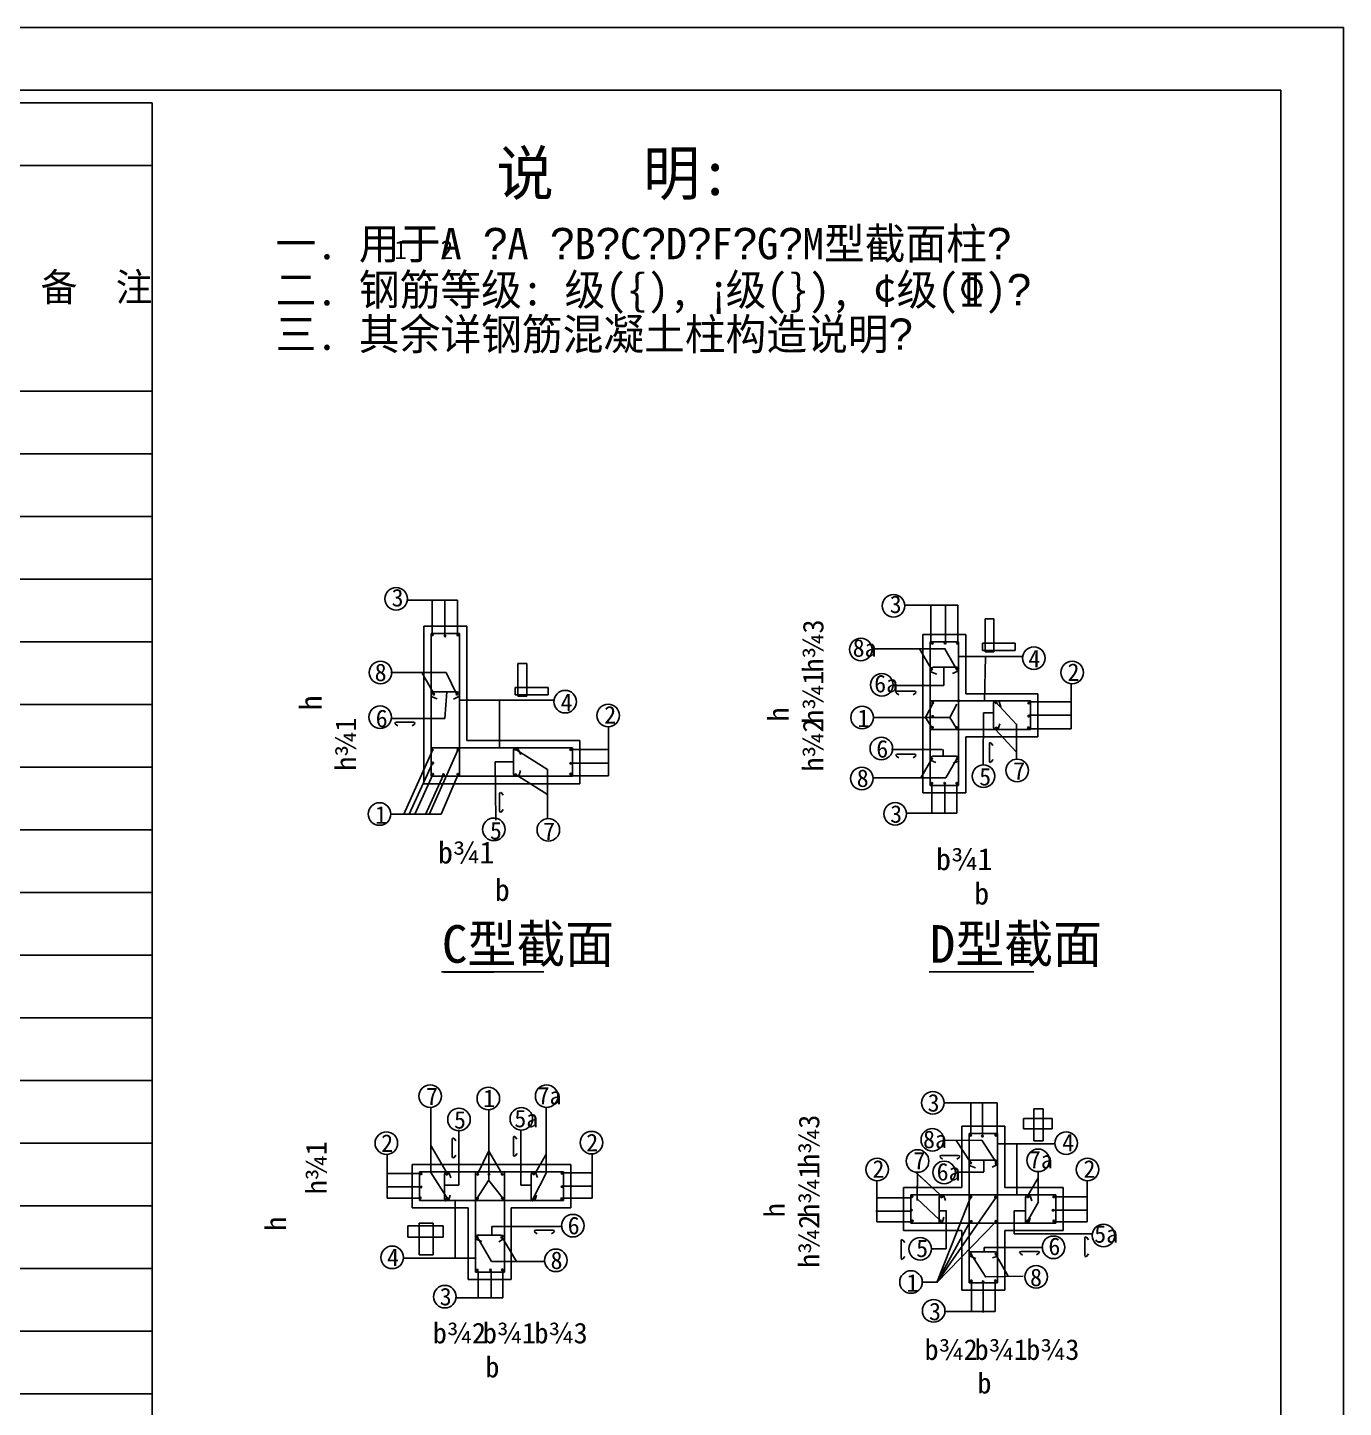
# Model space of a CAD drawing. Header units: metres. Extents: x 2966 to 62366, y 6132 to 48032.
# Drawn here: x 41371 to 62366, y 26017 to 48032 of the extents above; entities that cross this region are included whole.
import ezdxf

# ---------------------------------------------------------------- set-up
doc = ezdxf.new("R2010")
doc.units = ezdxf.units.M
for name, color, linetype in [('8', 7, 'Continuous'), ('BIAO', 3, 'Continuous'), ('DIM', 1, 'Continuous'), ('S-BAR', 1, 'Continuous'), ('S-THIN', 3, 'Continuous'), ('S-TXT', 7, 'Continuous'), ('TEXT', 2, 'Continuous'), ('TK', 7, 'Continuous'), ('Z', 4, 'Continuous')]:
    doc.layers.add(name, color=color, linetype=linetype)

msp = doc.modelspace()

# ---------------------------------------------------------------- linework, layer by layer
at = {"layer": '8'}
for p, q in [((56223.7, 37996.35), (57263.33, 37996.35)), ((56223.7, 37996.35), (57263.33, 37996.35)), ((48048.57, 37741.81), (47165.05, 37741.81)), ((48048.57, 37741.81), (47165.05, 37741.81)), ((47839.98, 37420.99), (47659.4, 37741.81)), ((48219.12, 37390.91), (48048.57, 37741.81)), ((48219.12, 37390.91), (48048.57, 37741.81)), ((48061.89, 37435.64), (48029.36, 37009.94)), ((48061.89, 37435.64), (48029.36, 37009.94)), ((48263.79, 37300.68), (49784.17, 37300.68)), ((48263.79, 37300.68), (49784.17, 37300.68)), ((55814.07, 37247.66), (55699.27, 37024.21)), ((56195.65, 37239.25), (56088.56, 37024.21)), ((48029.36, 37009.94), (47185.09, 37009.94)), ((48029.36, 37009.94), (47185.09, 37009.94)), ((47825.73, 36489.93), (47371.78, 35483.42)), ((48228.14, 36494.57), (47785.33, 35486.04)), ((49179.44, 36503.08), (49663.78, 36196.86)), ((47830.84, 36297.99), (47458.21, 35483.42)), ((47837.89, 36117.66), (47547.75, 35483.42)), ((47837.89, 36117.66), (47547.75, 35483.42)), ((48007.72, 36111.32), (47717.58, 35477.07)), ((49149.34, 36122.1), (49663.78, 35796.86)), ((49663.78, 36196.86), (49663.78, 35417.99)), ((49663.78, 36167.79), (49663.78, 35417.99)), ((56428.72, 29390.59), (55877.78, 28009.25)), ((56823.29, 29369.21), (55878.03, 28009.88)), ((56411.59, 28983.57), (55877.72, 28009.47))]:
    msp.add_line(p, q, dxfattribs=at)
at = {"layer": 'BIAO'}
for p, q in [((43357.77, 46831.92), (43357.77, 7331.92)), ((43357.77, 42231.92), (24143.77, 42231.92)), ((43357.77, 41231.92), (24143.77, 41231.92)), ((43357.77, 40231.92), (24143.77, 40231.92)), ((43357.77, 39231.92), (24143.77, 39231.92)), ((43357.77, 38231.92), (24143.77, 38231.92)), ((43357.77, 37231.92), (24143.77, 37231.92)), ((43357.77, 36231.92), (24143.77, 36231.92)), ((43357.77, 35231.92), (24143.77, 35231.92)), ((43357.77, 34231.92), (24143.77, 34231.92)), ((43357.77, 33231.92), (24143.77, 33231.92)), ((43357.77, 32231.92), (24143.77, 32231.92)), ((43357.77, 31231.92), (24143.77, 31231.92)), ((43357.77, 30231.92), (24143.77, 30231.92)), ((43357.77, 29231.92), (24143.77, 29231.92)), ((43357.77, 28231.92), (24143.77, 28231.92)), ((43357.77, 27231.92), (24143.77, 27231.92)), ((43357.77, 26231.92), (24143.77, 26231.92))]:
    msp.add_line(p, q, dxfattribs=at)
at = {"layer": 'DIM'}
for p, q in [((48230.59, 38896.97), (47418.17, 38896.97)), ((48230.59, 38896.97), (47418.17, 38896.97)), ((47824.38, 38342.19), (47824.38, 38896.97)), ((47824.38, 38342.19), (47824.38, 38896.97)), ((48025.75, 38323.88), (48025.75, 38878.67)), ((48025.75, 38323.88), (48025.75, 38878.67)), ((48230.59, 38328.66), (48230.59, 38896.97)), ((48230.59, 38328.66), (48230.59, 38896.97)), ((56212.9, 38814.89), (55372.6, 38814.89)), ((55783.88, 38211.99), (55783.88, 38814.89)), ((56017.97, 38211.99), (56017.97, 38814.89)), ((56212.9, 38211.99), (56212.9, 38814.89)), ((56011.8, 38118.21), (54865.81, 38118.21)), ((55797.29, 37783.26), (55603.91, 38118.21)), ((56199.49, 37783.26), (56006.11, 38118.21)), ((56653.87, 38000.16), (56640.88, 37287.15)), ((55786.31, 37816), (55775.54, 37799.85)), ((55777.33, 37782.02), (55788.11, 37764.06)), ((55813.27, 37826.77), (55786.31, 37816)), ((56195.05, 37826.77), (55817.78, 37826.77)), ((56213.9, 37764.06), (56127.64, 37726.61)), ((56217.48, 37819.59), (56190.54, 37826.77)), ((56228.26, 37782.02), (56213.9, 37764.06)), ((56228.26, 37798.05), (56217.48, 37819.59)), ((47849.32, 37433.79), (47822.37, 37423.01)), ((48226.59, 37433.79), (47849.32, 37433.79)), ((48253.54, 37426.61), (48226.59, 37433.79)), ((48264.32, 37405.06), (48253.54, 37426.61)), ((55227.02, 37425.73), (55233.81, 37439.31)), ((55227.02, 37425.09), (55236.07, 37413.78)), ((55233.81, 37439.31), (55250.79, 37443.83)), ((55250.79, 37443.83), (55522.29, 37443.83)), ((55522.29, 37443.83), (55250.79, 37443.83)), ((55539.26, 37439.31), (55522.29, 37443.83)), ((55546.05, 37425.09), (55537, 37413.78)), ((55546.05, 37425.73), (55539.26, 37439.31)), ((58022.82, 36845.42), (58022.82, 37561.66)), ((47822.37, 37423.01), (47811.59, 37406.86)), ((48249.95, 37362.02), (48167.93, 37319.62)), ((48264.32, 37379.98), (48249.95, 37362.02)), ((48901.88, 37304.5), (48901.88, 36539.59)), ((48901.88, 37304.5), (48901.88, 36539.59)), ((55236.07, 37413.78), (55272.49, 37385.29)), ((55537, 37413.78), (55499.65, 37386.21)), ((56791.59, 37281.16), (56784.41, 37254.21)), ((56784.41, 37254.21), (56784.41, 36869.71)), ((56813.14, 37291.94), (56791.59, 37281.16)), ((56816.21, 37274.15), (57144.16, 36919.03)), ((57352.48, 37274.15), (58022.82, 37274.15)), ((56088.56, 37024.21), (54884.88, 37024.21)), ((56624.75, 37099.97), (56619.41, 36265.63)), ((56784.41, 37099.97), (56624.75, 37099.97)), ((57352.48, 37063.1), (58022.82, 37063.1)), ((47232.46, 36931.16), (47239.25, 36944.74)), ((47232.46, 36930.52), (47241.51, 36919.21)), ((47239.25, 36944.74), (47256.22, 36949.26)), ((47241.51, 36919.21), (47277.92, 36890.72)), ((47527.72, 36949.26), (47256.22, 36949.26)), ((47256.22, 36949.26), (47527.72, 36949.26)), ((47542.44, 36919.21), (47505.09, 36891.64)), ((47544.7, 36944.74), (47527.72, 36949.26)), ((47551.49, 36930.52), (47542.44, 36919.21)), ((47551.49, 36931.16), (47544.7, 36944.74)), ((50640.78, 36867.28), (50640.78, 36096)), ((50640.78, 36867.28), (50640.78, 36096)), ((50640.78, 36515.47), (50640.78, 36867.28)), ((50640.78, 36515.47), (50640.78, 36867.28)), ((56784.41, 36869.71), (56795.19, 36842.76)), ((56795.19, 36842.76), (56811.34, 36831.98)), ((56816.21, 36832.02), (57144.16, 36476.91)), ((56838.22, 36833.77), (56856.17, 36844.55)), ((56856.17, 36844.55), (56881.85, 36924.46)), ((57148.89, 36923.32), (57148.89, 36369.86)), ((57352.48, 36845.42), (58022.82, 36845.42)), ((56721.49, 36619.33), (56716.96, 36602.36)), ((56716.96, 36330.86), (56716.96, 36602.36)), ((56716.96, 36602.36), (56716.96, 36330.86)), ((56735.06, 36626.12), (56721.49, 36619.33)), ((56735.7, 36626.12), (56747.01, 36617.07)), ((56747.01, 36617.07), (56774.58, 36579.72)), ((49130.04, 36529.94), (49122.86, 36503)), ((49122.86, 36503), (49122.86, 36125.73)), ((49151.59, 36540.72), (49130.04, 36529.94)), ((49176.66, 36540.72), (49194.62, 36526.36)), ((49194.62, 36526.36), (49238.53, 36432.73)), ((50031.46, 36515.47), (50640.78, 36515.47)), ((50031.46, 36515.47), (50640.78, 36515.47)), ((55966.29, 36513.86), (55157.71, 36513.86)), ((55227.02, 36420.69), (55233.81, 36434.27)), ((55227.02, 36420.05), (55236.07, 36408.74)), ((55233.81, 36434.27), (55250.79, 36438.79)), ((55236.07, 36408.74), (55272.49, 36380.25)), ((55250.79, 36438.79), (55522.29, 36438.79)), ((55522.29, 36438.79), (55250.79, 36438.79)), ((55537, 36408.74), (55499.65, 36381.17)), ((55539.26, 36434.27), (55522.29, 36438.79)), ((55546.05, 36420.05), (55537, 36408.74)), ((55546.05, 36420.69), (55539.26, 36434.27)), ((55797.29, 36363.1), (55622.26, 36059.94)), ((55786.32, 36398.16), (55775.54, 36382.01)), ((55777.34, 36355.13), (55788.12, 36337.17)), ((55813.27, 36408.94), (55786.32, 36398.16)), ((55788.12, 36337.17), (55864.76, 36306.61)), ((56190.54, 36408.94), (55813.27, 36408.94)), ((55977.4, 36512.84), (55977.4, 36408.94)), ((56199.49, 36363.1), (56024.46, 36059.94)), ((56217.49, 36401.76), (56190.54, 36408.94)), ((56228.27, 36380.21), (56217.49, 36401.76)), ((56721.49, 36313.88), (56716.96, 36330.86)), ((56747.01, 36316.14), (56775.5, 36352.56)), ((48831.28, 36317.06), (48841.06, 35385.84)), ((48831.28, 36317.06), (48841.06, 35385.84)), ((49135.49, 36317.06), (48831.28, 36317.06)), ((49135.49, 36317.06), (48831.28, 36317.06)), ((49122.86, 36125.73), (49133.63, 36098.77)), ((50031.46, 36295.93), (50640.78, 36295.93)), ((50031.46, 36295.93), (50640.78, 36295.93)), ((56735.06, 36307.09), (56721.49, 36313.88)), ((56735.7, 36307.09), (56747.01, 36316.14)), ((48237.12, 36103.31), (47969.74, 35483.42)), ((48237.12, 36103.31), (47969.74, 35483.42)), ((49133.63, 36098.77), (49149.79, 36087.99)), ((50031.46, 36096), (50640.78, 36096)), ((50031.46, 36096), (50640.78, 36096)), ((56024.46, 36059.94), (54865.81, 36059.94)), ((55797.29, 35961.16), (55797.29, 35495.91)), ((56004.56, 35961.16), (56004.56, 35495.91)), ((56199.49, 35961.16), (56199.49, 35495.91)), ((48904.9, 35823.53), (48900.37, 35806.56)), ((48900.37, 35535.06), (48900.37, 35806.56)), ((48900.37, 35806.56), (48900.37, 35535.06)), ((48918.47, 35830.32), (48904.9, 35823.53)), ((48919.11, 35830.32), (48930.42, 35821.27)), ((48930.42, 35821.27), (48957.99, 35783.92)), ((47969.74, 35483.42), (47174.15, 35483.42)), ((47969.74, 35483.42), (47174.15, 35483.42)), ((48904.9, 35518.08), (48900.37, 35535.06)), ((48918.47, 35511.29), (48904.9, 35518.08)), ((48919.11, 35511.29), (48930.42, 35520.34)), ((48930.42, 35520.34), (48958.91, 35556.76)), ((56199.49, 35495.91), (55398.64, 35495.91)), ((56007.21, 30876.34), (56841.66, 30876.34)), ((56419.48, 30365.63), (56419.48, 30876.34)), ((56607.2, 30352.22), (56607.2, 30862.94)), ((56841.66, 30387.83), (56841.66, 30876.34)), ((47803.41, 29764.29), (47803.41, 30791.09)), ((47803.41, 29764.29), (47803.41, 30791.09)), ((48730.32, 29635.33), (48730.32, 30765.08)), ((49645.97, 30791.09), (49645.97, 29755.81)), ((48253.86, 29563.55), (48253.86, 30444.3)), ((49242.29, 29561.35), (49242.29, 30427.23)), ((48057.45, 29757.21), (47803.41, 30197.23)), ((48057.45, 29757.21), (47803.41, 30197.23)), ((48150.71, 30309.94), (48146.18, 30292.96)), ((48146.18, 30292.96), (48146.18, 30021.46)), ((48146.18, 30021.46), (48146.18, 30292.96)), ((48164.28, 30316.73), (48150.71, 30309.94)), ((48164.92, 30316.73), (48176.23, 30307.67)), ((48176.23, 30307.67), (48203.81, 30270.32)), ((49126.14, 30336.3), (49121.62, 30319.32)), ((49121.62, 30319.32), (49121.62, 30047.83)), ((49121.62, 30047.83), (49121.62, 30319.32)), ((49139.72, 30343.09), (49126.14, 30336.3)), ((49140.35, 30343.09), (49151.67, 30334.04)), ((49151.67, 30334.04), (49179.24, 30296.69)), ((56598.4, 30279.84), (56000.86, 30274.53)), ((56419.48, 29921.53), (56189.68, 30276.21)), ((56830.55, 29921.53), (56598.4, 30279.84)), ((56852.77, 30221.29), (57747.13, 30221.29)), ((57152.74, 30221.29), (57152.74, 29408.56)), ((47109.42, 29355.19), (47109.42, 30050.38)), ((48150.71, 30004.49), (48146.18, 30021.46)), ((48164.28, 29997.69), (48150.71, 30004.49)), ((48164.92, 29997.69), (48176.23, 30006.75)), ((48176.23, 30006.75), (48204.72, 30043.16)), ((48932.35, 29757.21), (48730.32, 30107.12)), ((49126.14, 30030.85), (49121.62, 30047.83)), ((49139.72, 30024.06), (49126.14, 30030.85)), ((49140.35, 30024.06), (49151.67, 30033.11)), ((49151.67, 30033.11), (49180.16, 30069.53)), ((49465.06, 29744.15), (49640.41, 30047.87)), ((50377.29, 29355.19), (50377.29, 30050.38)), ((55925.62, 30018.25), (55932.41, 30031.83)), ((55925.62, 30017.61), (55934.67, 30006.3)), ((55932.41, 30031.83), (55949.39, 30036.35)), ((55934.67, 30006.3), (55971.09, 29977.81)), ((55949.39, 30036.35), (56220.88, 30036.35)), ((56220.88, 30036.35), (55949.39, 30036.35)), ((56235.6, 30006.3), (56198.25, 29978.73)), ((56237.86, 30031.83), (56220.88, 30036.35)), ((56244.65, 30017.61), (56235.6, 30006.3)), ((56244.65, 30018.25), (56237.86, 30031.83)), ((56815.03, 29960.23), (56391.3, 29960.23)), ((56630.57, 29775.07), (56630.57, 29960.23)), ((56841.97, 29953.05), (56815.03, 29960.23)), ((56852.75, 29931.5), (56841.97, 29953.05)), ((47634.54, 29746.9), (47109.42, 29746.9)), ((48076.89, 29338.87), (47803.41, 29764.29)), ((48076.89, 29338.87), (47803.41, 29764.29)), ((48031.56, 29759.32), (48024.38, 29732.38)), ((48024.38, 29732.38), (48024.38, 29347.87)), ((48053.1, 29770.1), (48031.56, 29759.32)), ((48078.18, 29770.1), (48096.14, 29755.73)), ((48096.14, 29755.73), (48122.62, 29678.86)), ((49414.19, 29759.32), (49407.01, 29732.38)), ((49407.01, 29732.38), (49407.01, 29347.87)), ((49435.74, 29770.1), (49414.19, 29759.32)), ((49437.9, 29349.75), (49645.97, 29755.81)), ((49460.82, 29770.1), (49478.77, 29755.73)), ((49478.77, 29755.73), (49505.26, 29687.67)), ((49903.85, 29757.21), (50377.29, 29757.21)), ((55921.67, 29418.18), (55550.92, 29761.03)), ((55565.79, 29320.71), (55570.35, 29765.56)), ((55566.01, 29342.76), (55570.35, 29765.56)), ((55921.67, 29418.18), (55570.13, 29743.27)), ((56630.57, 29771.81), (56180.28, 29771.81)), ((56838.39, 29888.46), (56758.9, 29848.53)), ((56852.75, 29906.42), (56838.39, 29888.46)), ((57495.18, 29284.74), (57495.18, 29780.83)), ((47634.54, 29535.82), (47109.42, 29535.82)), ((48253.86, 29563.55), (48024.38, 29563.55)), ((48954.42, 29355.19), (48730.32, 29635.33)), ((49242.29, 29561.35), (49407.01, 29561.35)), ((49903.85, 29546.12), (50377.29, 29546.12)), ((54919.63, 28977.81), (54919.63, 29622.86)), ((57319.39, 29377.5), (57495.18, 29681.99)), ((58276.37, 29631.74), (58276.37, 28977.81)), ((47634.54, 29355.19), (47109.42, 29355.19)), ((48024.38, 29347.87), (48035.15, 29320.92)), ((48035.15, 29320.92), (48051.31, 29310.14)), ((48191.55, 29320.69), (48191.55, 28400.17)), ((49407.01, 29347.87), (49417.78, 29320.92)), ((49417.78, 29320.92), (49433.94, 29310.14)), ((49893.53, 29355.19), (50377.29, 29355.19)), ((55475.13, 29361.8), (54919.63, 29361.8)), ((55921.67, 29007.5), (55565.79, 29342.97)), ((55924.56, 29398.24), (55917.38, 29371.29)), ((55917.38, 29371.29), (55917.38, 28960.09)), ((55946.11, 29409.02), (55924.56, 29398.24)), ((55971.19, 29409.02), (55989.14, 29394.65)), ((55989.14, 29394.65), (56018.63, 29318.17)), ((57301.92, 29394.73), (57294.74, 29367.78)), ((57294.74, 29367.78), (57294.74, 28956.58)), ((57323.47, 29405.51), (57301.92, 29394.73)), ((57319.39, 28977.81), (57502.61, 29299.58)), ((57348.54, 29405.51), (57366.5, 29391.14)), ((57366.5, 29391.14), (57395.93, 29314.66)), ((57752.68, 29377.5), (58276.37, 29377.5)), ((55461.7, 29147.41), (54906.2, 29147.41)), ((55917.38, 29155.45), (56026.18, 29155.45)), ((56026.18, 28544.61), (56026.18, 29157.08)), ((57111.01, 29155.45), (57111.01, 29155.45)), ((57111.01, 29155.45), (57294.74, 29155.45)), ((57111.01, 29155.45), (57111.01, 28784.6)), ((57739.25, 29163.11), (58262.93, 29163.11)), ((48779.51, 28901.2), (49903.6, 28901.2)), ((48779.51, 28767.19), (48779.51, 28901.2)), ((49463.27, 28837.99), (49480.25, 28842.51)), ((49751.75, 28842.51), (49480.25, 28842.51)), ((49480.25, 28842.51), (49751.75, 28842.51)), ((49768.72, 28837.99), (49751.75, 28842.51)), ((55497.35, 28977.81), (54919.63, 28977.81)), ((56821.17, 28977.56), (55877.95, 28009.29)), ((56821.17, 28977.56), (55877.95, 28009.29)), ((57752.68, 28977.81), (58276.37, 28977.81)), ((48521.4, 28756.42), (48510.62, 28740.26)), ((48548.35, 28767.19), (48521.4, 28756.42)), ((48542.26, 28736.71), (48774.78, 28342.89)), ((48925.62, 28767.19), (48548.35, 28767.19)), ((48948.98, 28695.43), (48889.69, 28658.64)), ((48952.57, 28760.01), (48925.62, 28767.19)), ((48940.28, 28736.71), (49172.8, 28342.89)), ((48963.35, 28713.38), (48948.98, 28695.43)), ((48963.35, 28738.46), (48952.57, 28760.01)), ((49456.48, 28824.41), (49463.27, 28837.99)), ((49456.48, 28823.78), (49465.53, 28812.46)), ((49465.53, 28812.46), (49501.95, 28783.97)), ((49766.46, 28812.46), (49729.11, 28784.89)), ((49775.51, 28823.78), (49766.46, 28812.46)), ((49775.51, 28824.41), (49768.72, 28837.99)), ((55312.65, 28689.69), (55308.13, 28672.71)), ((55308.13, 28401.21), (55308.13, 28672.71)), ((55308.13, 28672.71), (55308.13, 28401.21)), ((55326.23, 28696.48), (55312.65, 28689.69)), ((55326.86, 28696.48), (55338.18, 28687.43)), ((55338.18, 28687.43), (55365.75, 28650.08)), ((57111.01, 28784.6), (58360.22, 28784.6)), ((58245.45, 28732.69), (58240.93, 28715.71)), ((58240.93, 28444.21), (58240.93, 28715.71)), ((58240.93, 28715.71), (58240.93, 28444.21)), ((58259.03, 28739.48), (58245.45, 28732.69)), ((58259.66, 28739.48), (58270.98, 28730.43)), ((58270.98, 28730.43), (58298.55, 28693.08)), ((48517.76, 28400.17), (47374.33, 28400.17)), ((48191.55, 28400.17), (48517.76, 28400.17)), ((55312.65, 28384.24), (55308.13, 28401.21)), ((55338.18, 28386.5), (55366.67, 28422.91)), ((56026.18, 28544.61), (55791.77, 28544.61)), ((56815.03, 28499.04), (56391.3, 28499.04)), ((56423.09, 28468.91), (56662.53, 28093.23)), ((56636.08, 28569.79), (57574.16, 28569.79)), ((56636.08, 28500.84), (56636.08, 28569.79)), ((56838.39, 28427.27), (56767.54, 28404.57)), ((56841.97, 28491.86), (56815.03, 28499.04)), ((56819.38, 28455.75), (57017.95, 28111.82)), ((56852.75, 28445.23), (56838.39, 28427.27)), ((56852.75, 28470.31), (56841.97, 28491.86)), ((57198.54, 28488.34), (57205.34, 28501.91)), ((57198.54, 28487.7), (57207.6, 28476.39)), ((57205.34, 28501.91), (57222.31, 28506.43)), ((57207.6, 28476.39), (57244.01, 28447.9)), ((57222.31, 28506.43), (57493.81, 28506.43)), ((57493.81, 28506.43), (57222.31, 28506.43)), ((57508.53, 28476.39), (57471.18, 28448.81)), ((57510.79, 28501.91), (57493.81, 28506.43)), ((57517.58, 28487.7), (57508.53, 28476.39)), ((57517.58, 28488.34), (57510.79, 28501.91)), ((58245.45, 28427.24), (58240.93, 28444.21)), ((58259.03, 28420.45), (58245.45, 28427.24)), ((58259.66, 28420.45), (58270.98, 28429.5)), ((58270.98, 28429.5), (58299.47, 28465.91)), ((48558.5, 28190.38), (48558.5, 27767.74)), ((48769.73, 28190.38), (48769.73, 27767.74)), ((48774.78, 28342.89), (49622.92, 28342.89)), ((48954.86, 28200.68), (48954.86, 27767.74)), ((55326.23, 28377.45), (55312.65, 28384.24)), ((55326.86, 28377.45), (55338.18, 28386.5)), ((55882.88, 28016.4), (55648.47, 28016.4)), ((56431.55, 28034.1), (56431.55, 27545.59)), ((56619.27, 28020.7), (56619.27, 27532.19)), ((56656.77, 28102.28), (57256.64, 28111.82)), ((56808.33, 28023), (56808.33, 27545.59)), ((48191.15, 27767.74), (48954.32, 27767.74)), ((56808.33, 27545.59), (56010.31, 27545.59))]:
    msp.add_line(p, q, dxfattribs=at)
at = {"layer": 'S-BAR'}
for p, q in [((56648.77, 38597.29), (56648.77, 38073.59)), ((56648.77, 38597.29), (56648.77, 38073.59)), ((56787.81, 38597.29), (56648.77, 38597.29)), ((56787.81, 38597.29), (56648.77, 38597.29)), ((56787.81, 38073.59), (56787.81, 38597.29)), ((56787.81, 38073.59), (56787.81, 38597.29)), ((48380.99, 38483.28), (47692.99, 38483.28)), ((48380.99, 38483.28), (47692.99, 38483.28)), ((47810.19, 36085.99), (47810.19, 38366.08)), ((47810.19, 36085.99), (47810.19, 38366.08)), ((48263.79, 38366.08), (47810.19, 38366.08)), ((48263.79, 38366.08), (47810.19, 38366.08)), ((48263.79, 36085.99), (48263.79, 38366.08)), ((48263.79, 36085.99), (48263.79, 38366.08)), ((55772.91, 38234.21), (55772.91, 35938.47)), ((56226.51, 38234.21), (56226.51, 35938.47)), ((56605.99, 38212.53), (57130.04, 38212.53)), ((56605.99, 38212.53), (57130.04, 38212.53)), ((56605.99, 38094.96), (56605.99, 38212.53)), ((56605.99, 38094.96), (56605.99, 38212.53)), ((57130.04, 38094.96), (56605.99, 38094.96)), ((57130.04, 38094.96), (56605.99, 38094.96)), ((57130.04, 38212.53), (57130.04, 38094.96)), ((57130.04, 38212.53), (57130.04, 38094.96)), ((49195.59, 37888.62), (49195.59, 37364.92)), ((49195.59, 37888.62), (49195.59, 37364.92)), ((49334.63, 37888.62), (49195.59, 37888.62)), ((49334.63, 37888.62), (49195.59, 37888.62)), ((49334.63, 37364.92), (49334.63, 37888.62)), ((49334.63, 37364.92), (49334.63, 37888.62)), ((56648.77, 38073.59), (56787.81, 38073.59)), ((56648.77, 38073.59), (56787.81, 38073.59)), ((49152.81, 37386.29), (49152.81, 37503.86)), ((49152.81, 37386.29), (49152.81, 37503.86)), ((49152.81, 37503.86), (49676.86, 37503.86)), ((49152.81, 37503.86), (49676.86, 37503.86)), ((49676.86, 37503.86), (49676.86, 37386.29)), ((49676.86, 37503.86), (49676.86, 37386.29)), ((49676.86, 37386.29), (49152.81, 37386.29)), ((49676.86, 37386.29), (49152.81, 37386.29)), ((49195.59, 37364.92), (49334.63, 37364.92)), ((49195.59, 37364.92), (49334.63, 37364.92)), ((55772.91, 36831.06), (57371.37, 36831.06)), ((50180.86, 35968.79), (50180.86, 36656.79)), ((50180.86, 35968.79), (50180.86, 36656.79)), ((50063.66, 36539.59), (47810.19, 36539.59)), ((50063.66, 36539.59), (47810.19, 36539.59)), ((50063.66, 36085.99), (50063.66, 36539.59)), ((50063.66, 36085.99), (50063.66, 36539.59)), ((50063.66, 36085.99), (47810.19, 36085.99)), ((50063.66, 36085.99), (47810.19, 36085.99)), ((57261.89, 30626.98), (57717.39, 30626.98)), ((57261.89, 30460.44), (57261.89, 30626.98)), ((57428.54, 30782.41), (57428.54, 30271.7)), ((57572.97, 30782.41), (57428.54, 30782.41)), ((57572.97, 30271.7), (57572.97, 30782.41)), ((57717.39, 30626.98), (57717.39, 30460.44)), ((56394.51, 30387.75), (56394.51, 28003.07)), ((56848.11, 30387.75), (56848.11, 28003.07)), ((57717.39, 30460.44), (57261.89, 30460.44)), ((57428.54, 30271.7), (57572.97, 30271.7)), ((49920.91, 29774.29), (47625.17, 29774.29)), ((48517.76, 29774.29), (48517.76, 28175.83)), ((49920.91, 29320.69), (47625.17, 29320.69)), ((55462.92, 29408.56), (57779.71, 29408.56)), ((47437.11, 28732.94), (47437.11, 28914.14)), ((47437.11, 28914.14), (48001.22, 28914.14)), ((47618.43, 28954.41), (47618.43, 28451.08)), ((47840.04, 28954.41), (47618.65, 28954.41)), ((47840.04, 28451.08), (47840.04, 28954.41)), ((48001.22, 28914.14), (48001.22, 28732.94)), ((55462.92, 28954.96), (57779.71, 28954.96)), ((48001.22, 28732.94), (47437.11, 28732.94)), ((47618.43, 28451.08), (47840.04, 28451.08))]:
    msp.add_line(p, q, dxfattribs=at)
for points in [[(47816.58, 38343.12, 1), (47841.99, 38343.12, 1)], [(47816.58, 38343.12, 1), (47841.99, 38343.12, 1)], [(48017.96, 38324.82, 1), (48043.37, 38324.82, 1)], [(48017.96, 38324.82, 1), (48043.37, 38324.82, 1)], [(48223.38, 38342.87, 1), (48248.79, 38342.87, 1)], [(48223.38, 38342.87, 1), (48248.79, 38342.87, 1)], [(55792.93, 38209.28, 1), (55818.34, 38209.28, 1)], [(55997.48, 38210.95, 1), (56022.89, 38210.95, 1)], [(56192.41, 38210.95, 1), (56217.82, 38210.95, 1)], [(55783.04, 37791.89, 1), (55808.45, 37791.89, 1)], [(56191.71, 37791.84, 1), (56217.12, 37791.84, 1)], [(47837.14, 37396.96, 1), (47862.55, 37396.96, 1)], [(48209, 37397.46, 1), (48234.41, 37397.46, 1)], [(55799.43, 37258, 1), (55824.84, 37258, 1)], [(55807.84, 37247.87, 1), (55816.24, 37247.87, 1)], [(56215.22, 37291.19, 1), (56240.63, 37291.19, 1)], [(56812.12, 37260.28, 1), (56837.53, 37260.28, 1)], [(57332.47, 37256.58, 1), (57357.88, 37256.58, 1)], [(55799.43, 37040.25, 1), (55824.84, 37040.25, 1)], [(55807.84, 37030.13, 1), (55816.24, 37030.13, 1)], [(57332.47, 37045.53, 1), (57357.88, 37045.53, 1)], [(55796.25, 36865.08, 1), (55821.66, 36865.08, 1)], [(55811.36, 36861.88, 1), (55819.76, 36861.88, 1)], [(56180, 36864.09, 1), (56205.41, 36864.09, 1)], [(56191.44, 36863.67, 1), (56199.84, 36863.67, 1)], [(56815.98, 36856.85, 1), (56841.39, 36856.85, 1)], [(57326.47, 36859.2, 1), (57351.88, 36859.2, 1)], [(47816.83, 36504.43, 1), (47842.24, 36504.43, 1)], [(47816.83, 36504.43, 1), (47842.24, 36504.43, 1)], [(48223.13, 36504.68, 1), (48248.54, 36504.68, 1)], [(48223.13, 36504.68, 1), (48248.54, 36504.68, 1)], [(49159.19, 36504, 1), (49159.19, 36529.41, 1)], [(50037.1, 36499.06, 1), (50037.1, 36524.47, 1)], [(50037.1, 36499.06, 1), (50037.1, 36524.47, 1)], [(55784.65, 36369.39, 1), (55810.06, 36369.39, 1)], [(56192.08, 36374.69, 1), (56217.49, 36374.69, 1)], [(47823.6, 36299.03, 1), (47849.01, 36299.03, 1)], [(47823.6, 36299.03, 1), (47849.01, 36299.03, 1)], [(47823.6, 36118.7, 1), (47849.01, 36118.7, 1)], [(47823.6, 36118.7, 1), (47849.01, 36118.7, 1)], [(47993.43, 36112.36, 1), (48018.84, 36112.36, 1)], [(48222.88, 36118.95, 1), (48248.29, 36118.95, 1)], [(48222.88, 36118.95, 1), (48248.29, 36118.95, 1)], [(49159.9, 36101.42, 1), (49159.9, 36126.83, 1)], [(50036.23, 36110.19, 1), (50036.23, 36135.6, 1)], [(50036.23, 36110.19, 1), (50036.23, 36135.6, 1)], [(50037.1, 36279.52, 1), (50037.1, 36304.93, 1)], [(50037.1, 36279.52, 1), (50037.1, 36304.93, 1)], [(55785.25, 35975.57, 1), (55810.66, 35975.57, 1)], [(55990.62, 35975.75, 1), (56016.03, 35975.75, 1)], [(56185.55, 35975.75, 1), (56210.96, 35975.75, 1)], [(56405.8, 30358.14, 1), (56431.21, 30358.14, 1)], [(56593.52, 30344.74, 1), (56618.93, 30344.74, 1)], [(56807.31, 30359.9, 1), (56832.72, 30359.9, 1)], [(47647.3, 29756.79, 1), (47647.3, 29731.38, 1)], [(48060.84, 29752.01, 1), (48060.84, 29726.6, 1)], [(48553.11, 29749.83, 1), (48553.11, 29724.42, 1)], [(48550.37, 29746.47, 1), (48550.37, 29738.07, 1)], [(48731.8, 29749.83, 1), (48731.8, 29724.42, 1)], [(48934.58, 29746.47, 1), (48934.58, 29738.07, 1)], [(48946.72, 29750.18, 1), (48946.72, 29724.77, 1)], [(49447.24, 29755.21, 1), (49447.24, 29729.8, 1)], [(49896.51, 29763.03, 1), (49896.51, 29737.62, 1)], [(56406.46, 29915.78, 1), (56431.87, 29915.78, 1)], [(56808.72, 29911.62, 1), (56834.13, 29911.62, 1)], [(47647.3, 29545.71, 1), (47647.3, 29520.3, 1)], [(49896.51, 29551.95, 1), (49896.51, 29526.54, 1)], [(47635.25, 29369.56, 1), (47635.25, 29344.15, 1)], [(48063.73, 29362.87, 1), (48063.73, 29337.46, 1)], [(48548.72, 29366.59, 1), (48548.72, 29341.18, 1)], [(48550.37, 29359.28, 1), (48550.37, 29350.88, 1)], [(48934.58, 29359.28, 1), (48934.58, 29350.88, 1)], [(48953.42, 29367.09, 1), (48953.42, 29341.68, 1)], [(49446.32, 29361.69, 1), (49446.32, 29336.28, 1)], [(49891.49, 29361.49, 1), (49891.49, 29336.08, 1)], [(55471.1, 29378.77, 1), (55496.51, 29378.77, 1)], [(55943.76, 29375.87, 1), (55969.17, 29375.87, 1)], [(56409.52, 29374.04, 1), (56434.93, 29374.04, 1)], [(56422.33, 29371.77, 1), (56430.73, 29371.77, 1)], [(56802.11, 29370.77, 1), (56827.52, 29370.77, 1)], [(56809.52, 29371.77, 1), (56817.92, 29371.77, 1)], [(57320.69, 29376.28, 1), (57346.1, 29376.28, 1)], [(57731.81, 29377.03, 1), (57757.22, 29377.03, 1)], [(55457.66, 29164.38, 1), (55483.07, 29164.38, 1)], [(57718.38, 29162.63, 1), (57743.79, 29162.63, 1)], [(55473.49, 28994.3, 1), (55498.9, 28994.3, 1)], [(55924.38, 28991.48, 1), (55949.79, 28991.48, 1)], [(56415.07, 28986.36, 1), (56440.48, 28986.36, 1)], [(56422.33, 28987.57, 1), (56430.73, 28987.57, 1)], [(56808.16, 28984.73, 1), (56833.57, 28984.73, 1)], [(56809.52, 28987.57, 1), (56817.92, 28987.57, 1)], [(57307.13, 28987.57, 1), (57332.54, 28987.57, 1)], [(57732.52, 28992.09, 1), (57757.93, 28992.09, 1)], [(48544.28, 28749.77, 1), (48544.28, 28724.36, 1)], [(48933.6, 28741.79, 1), (48933.6, 28716.38, 1)], [(56406.46, 28466.2, 1), (56431.87, 28466.2, 1)], [(56808.72, 28462.04, 1), (56834.13, 28462.04, 1)], [(48545.37, 28223.83, 1), (48545.37, 28198.42, 1)], [(48756.59, 28223.83, 1), (48756.59, 28198.42, 1)], [(48944.44, 28224.53, 1), (48944.44, 28199.12, 1)], [(56415.29, 28035.63, 1), (56440.7, 28035.63, 1)], [(56603.02, 28022.23, 1), (56628.43, 28022.23, 1)], [(56800.98, 28039.82, 1), (56826.39, 28039.82, 1)]]:
    msp.add_lwpolyline(points, format="xyb", close=True, dxfattribs=at)
at = {"layer": 'S-THIN'}
for p, q in [((47692.99, 35968.79), (47692.99, 38483.28)), ((47692.99, 35968.79), (47692.99, 38483.28)), ((48380.99, 36656.79), (48380.99, 38483.28)), ((48380.99, 36656.79), (48380.99, 38483.28)), ((55655.71, 38351.41), (55655.71, 35821.27)), ((56343.71, 38351.41), (56343.71, 37401.86)), ((55772.91, 37291.86), (57371.37, 37291.86)), ((56343.71, 37401.86), (57488.57, 37401.86)), ((57371.37, 37291.86), (57371.37, 36831.06)), ((57488.57, 37401.86), (57488.57, 36713.86)), ((50180.86, 36656.79), (48380.99, 36656.79)), ((50180.86, 36656.79), (48380.99, 36656.79)), ((56343.71, 36713.86), (57488.57, 36713.86)), ((56343.71, 36713.86), (56343.71, 35821.27)), ((50180.86, 35968.79), (47692.99, 35968.79)), ((50180.86, 35968.79), (47692.99, 35968.79)), ((55772.91, 35938.47), (56226.51, 35938.47)), ((55655.71, 35821.27), (56343.71, 35821.27)), ((56277.31, 30504.95), (56277.31, 29525.76)), ((56965.31, 30504.95), (56965.31, 29525.76)), ((50038.11, 29891.49), (47507.97, 29891.49)), ((47507.97, 29891.49), (47507.97, 29203.49)), ((47625.17, 29774.29), (47625.17, 29320.69)), ((48978.56, 29774.29), (48978.56, 28175.83)), ((55345.72, 29525.76), (56277.31, 29525.76)), ((55345.72, 29525.76), (55345.72, 28837.76)), ((56965.31, 29525.76), (57896.91, 29525.76)), ((57896.91, 29525.76), (57896.91, 28837.76)), ((55462.92, 29408.56), (55462.92, 28954.96)), ((57779.71, 29408.56), (57779.71, 28954.96)), ((48400.56, 29203.49), (47507.97, 29203.49)), ((48400.56, 29203.49), (48400.56, 28058.63)), ((50038.11, 29203.49), (49088.56, 29203.49)), ((49088.56, 29203.49), (49088.56, 28058.63)), ((55345.72, 28837.76), (56277.31, 28837.76)), ((56277.31, 28837.76), (56277.31, 27885.87)), ((56965.31, 28837.76), (56965.31, 27885.87)), ((56965.31, 28837.76), (57896.91, 28837.76)), ((49088.56, 28058.63), (48400.56, 28058.63)), ((48978.56, 28175.83), (48517.76, 28175.83)), ((56394.51, 28003.07), (56848.11, 28003.07)), ((56277.31, 27885.87), (56965.31, 27885.87))]:
    msp.add_line(p, q, dxfattribs=at)
at = {"layer": 'S-TXT'}
for p, q in [((55655.71, 38351.41), (56343.71, 38351.41)), ((55772.91, 38234.21), (56226.51, 38234.21)), ((56277.31, 30504.95), (56965.31, 30504.95)), ((56394.51, 30387.75), (56848.11, 30387.75)), ((49920.91, 29774.29), (49920.91, 29320.69)), ((50038.11, 29891.49), (50038.11, 29203.49))]:
    msp.add_line(p, q, dxfattribs=at)
at = {"layer": 'TEXT'}
for p, q in [((24143.77, 46831.92), (43357.77, 46831.92)), ((24143.77, 45831.92), (43357.77, 45831.92))]:
    msp.add_line(p, q, dxfattribs=at)
at = {"layer": 'TK'}
for p, q in [((55876.26, 37716.72), (55780.81, 37754.85)), ((55991.3, 37822.24), (55991.3, 37536.57)), ((55991.3, 37536.57), (55185.64, 37536.57)), ((47908.01, 37321.15), (47812.55, 37359.28)), ((56899.21, 37187.05), (56871.44, 37278)), ((55798.51, 36865.31), (55699.27, 37024.21)), ((56189.39, 36860.48), (56087.85, 37026.77)), ((56138.03, 36296.21), (56233.48, 36334.34)), ((49234.23, 36176.94), (49206.45, 36085.99)), ((48728.97, 30110.27), (48548.18, 29738.68)), ((56493.39, 29837.21), (56397.93, 29875.34)), ((48726.22, 29634.89), (48546.54, 29356.2)), ((48113.35, 29405.1), (48085.58, 29314.15)), ((49493.01, 29405.1), (49465.24, 29314.15)), ((55991.77, 29050.87), (55964, 28959.92)), ((57367.91, 29042.26), (57340.14, 28951.31)), ((48618.76, 28662.6), (48523.31, 28700.73)), ((56501.98, 28393.21), (56406.52, 28431.35))]:
    msp.add_line(p, q, dxfattribs=at)
for points in [[(2965.94, 6131.92), (62365.94, 6131.92), (62365.94, 48031.92), (2965.94, 48031.92)], [(5465.94, 7131.92), (61365.94, 7131.92), (61365.94, 47031.92), (5465.94, 47031.92)]]:
    msp.add_lwpolyline(points, close=True, dxfattribs=at)
for centre in [(47250.4, 38916.22), (47250.4, 38916.22), (55187.8, 38807.53), (54667.6, 38110.85), (57427.02, 37972.5), (57427.02, 37972.5), (47002.16, 37743.13), (47002.16, 37743.13), (58039.12, 37741.87), (55001.52, 37546.27), (49947.85, 37276.84), (49947.85, 37276.84), (46997.15, 37030.15), (46997.15, 37030.15), (50635.48, 37058.11), (50635.48, 37058.11), (54685.49, 37026.08), (54992.92, 36528.53), (57160.44, 36180.7), (54681, 36052.58), (56622.32, 36089.08), (46986.99, 35484.13), (46986.99, 35484.13), (55213.84, 35488.55), (48809.05, 35240.07), (48809.05, 35240.07), (49679.58, 35230.93), (49679.58, 35230.93), (47794.81, 30983.61), (47794.81, 30983.61), (48721.72, 30947.29), (49652.41, 30983.61), (55814.74, 30876.37), (48253.48, 30609.45), (49248.73, 30619.76), (47095.23, 30232.59), (50366.96, 30241.61), (55806.81, 30285.66), (57941.93, 30232.42), (54925.56, 29811.63), (55571.94, 29947.95), (55571.94, 29947.95), (55996.91, 29766.88), (57494.78, 29958.44), (58282.57, 29811.63), (50071.22, 28917.2), (58536.31, 28758.78), (55612.27, 28546.47), (57741.77, 28571.55), (47188.65, 28411.01), (49798.27, 28363.57), (55466.73, 28017.22), (55466.73, 28017.22), (57462.55, 28100.75), (48029.58, 27783.74), (55827.37, 27556.72)]:
    msp.add_circle(centre, 180, dxfattribs=at)
at = {"layer": 'Z'}
for points in [[(47972.55, 32965.77), (49606.6, 32965.77)], [(48010.28, 32957), (49610.21, 32965.77)], [(55757.03, 32965.77), (57424.24, 32965.77)]]:
    msp.add_lwpolyline(points, dxfattribs=at)

# ---------------------------------------------------------------- texts
for s, p in [('一. 用于A %%141A %%141B%%141C%%141D%%141F%%141G%%141M型截面柱%%140', (45326.99, 44335.79)), ('二. 钢筋等级:%%160级({), %%161级(}), %%162级(%%133)%%140', (45326.99, 43600.66)), ('三. 其余详钢筋混凝土柱构造说明%%140', (45326.99, 42890.7))]:
    msp.add_text(s, height=500).set_placement(p)
at = {"layer": 'S-TXT'}
for s, height, p in [('3', 280, (47178.79, 38796.51)), ('3', 280, (55126.46, 38690.39)), ('8a', 280, (54535.77, 37993.71)), ('4', 280, (57338.85, 37823.29)), ('8', 280, (46908.74, 37604.61)), ('2', 280, (57963.88, 37608.23)), ('6a', 280, (54879.18, 37425.43)), ('4', 280, (49875.82, 37127.63)), ('2', 280, (50571.57, 36928.13)), ('6', 280, (46925.12, 36870.26)), ('1', 280, (54612.66, 36872.37)), ('6', 280, (54912.53, 36384.7)), ('8', 280, (54600.56, 35916.37)), ('5', 280, (56554.68, 35939.58)), ('7', 280, (57096.65, 36032.48)), ('1', 280, (46914.16, 35330.42)), ('3', 280, (55133.45, 35344.72)), ('5', 280, (48747.71, 35080.18)), ('7', 280, (49596.85, 35071.46)), ('b%%1901', 350, (47919.61, 34695.72)), ('b%%1901', 350, (55867.01, 34589.6)), ('b', 350, (48826.75, 34098.58)), ('b', 350, (56476.26, 34041.06)), ('7', 280, (47729.02, 30841.1)), ('1', 280, (48638.83, 30808.61)), ('7a', 280, (49508.47, 30850.87)), ('3', 280, (55731.73, 30736.86)), ('5', 280, (48174.83, 30465.36)), ('5a', 280, (49137.29, 30486.52)), ('8a', 280, (55658.95, 30153.89)), ('2', 280, (47012.33, 30093.91)), ('2', 280, (50284.07, 30102.93)), ('4', 280, (57878.02, 30102.45)), ('2', 280, (54852.13, 29681.66)), ('7', 280, (55504.72, 29814.92)), ('7a', 280, (57347.21, 29830.57)), ('2', 280, (58218.67, 29681.66)), ('6a', 280, (55875.72, 29636.91)), ('6', 280, (49988.32, 28778.52)), ('5a', 280, (58390, 28645.05)), ('5', 280, (55548.83, 28415.17)), ('6', 280, (57658.87, 28447.1)), ('4', 280, (47105.75, 28272.33)), ('8', 280, (49715.37, 28224.89)), ('8', 280, (57366.11, 27951.71)), ('1', 280, (55393.89, 27863.51)), ('3', 280, (47946.69, 27645.06)), ('3', 280, (55753.88, 27407.69)), ('b%%1902', 330, (47836.74, 27038.56)), ('b%%1901', 330, (48635.44, 27038.56)), ('b%%1903', 330, (49459.1, 27038.56)), ('b%%1902', 330, (55682.9, 26775.03)), ('b%%1901', 330, (56481.61, 26775.03)), ('b%%1903', 330, (57305.27, 26775.03)), ('b', 330, (48675.32, 26496.6)), ('b', 330, (56526.33, 26239.52))]:
    msp.add_text(s, height=height, dxfattribs=at).set_placement(p)
for s, height, p in [('h%%1903', 330, (54069.31, 37740.68)), ('h%%1901', 330, (54069.31, 36923.07)), ('h', 350, (46064.17, 37137.96)), ('h%%1901', 330, (46611.91, 36175.9)), ('h', 330, (53512.06, 36959.85)), ('h%%1902', 330, (54069.31, 36161.21)), ('h%%1903', 330, (54003.47, 29839.02)), ('h%%1901', 330, (46140.56, 29416.82)), ('h%%1901', 330, (54003.47, 29040.85)), ('h', 330, (53452.48, 29050.05)), ('h%%1902', 330, (54003.47, 28242.68)), ('h', 330, (45492.65, 28835.41))]:
    msp.add_text(s, height=height, rotation=90, dxfattribs=at).set_placement(p)
at = {"layer": 'TEXT'}
for s, height, p in [('说   明:', 700, (48853.69, 45359.64)), ('1', 300, (47220.37, 44337.62)), ('2', 300, (47958.5, 44337.62)), ('备  注', 450, (41579.99, 43666.06))]:
    msp.add_text(s, height=height, dxfattribs=at).set_placement(p)
at = {"layer": 'Z'}
for s, p in [('C型截面', (47980.85, 33111.42)), ('D型截面', (55765.33, 33111.42))]:
    msp.add_text(s, height=600, dxfattribs=at).set_placement(p)

doc.saveas('drawing.dxf')
